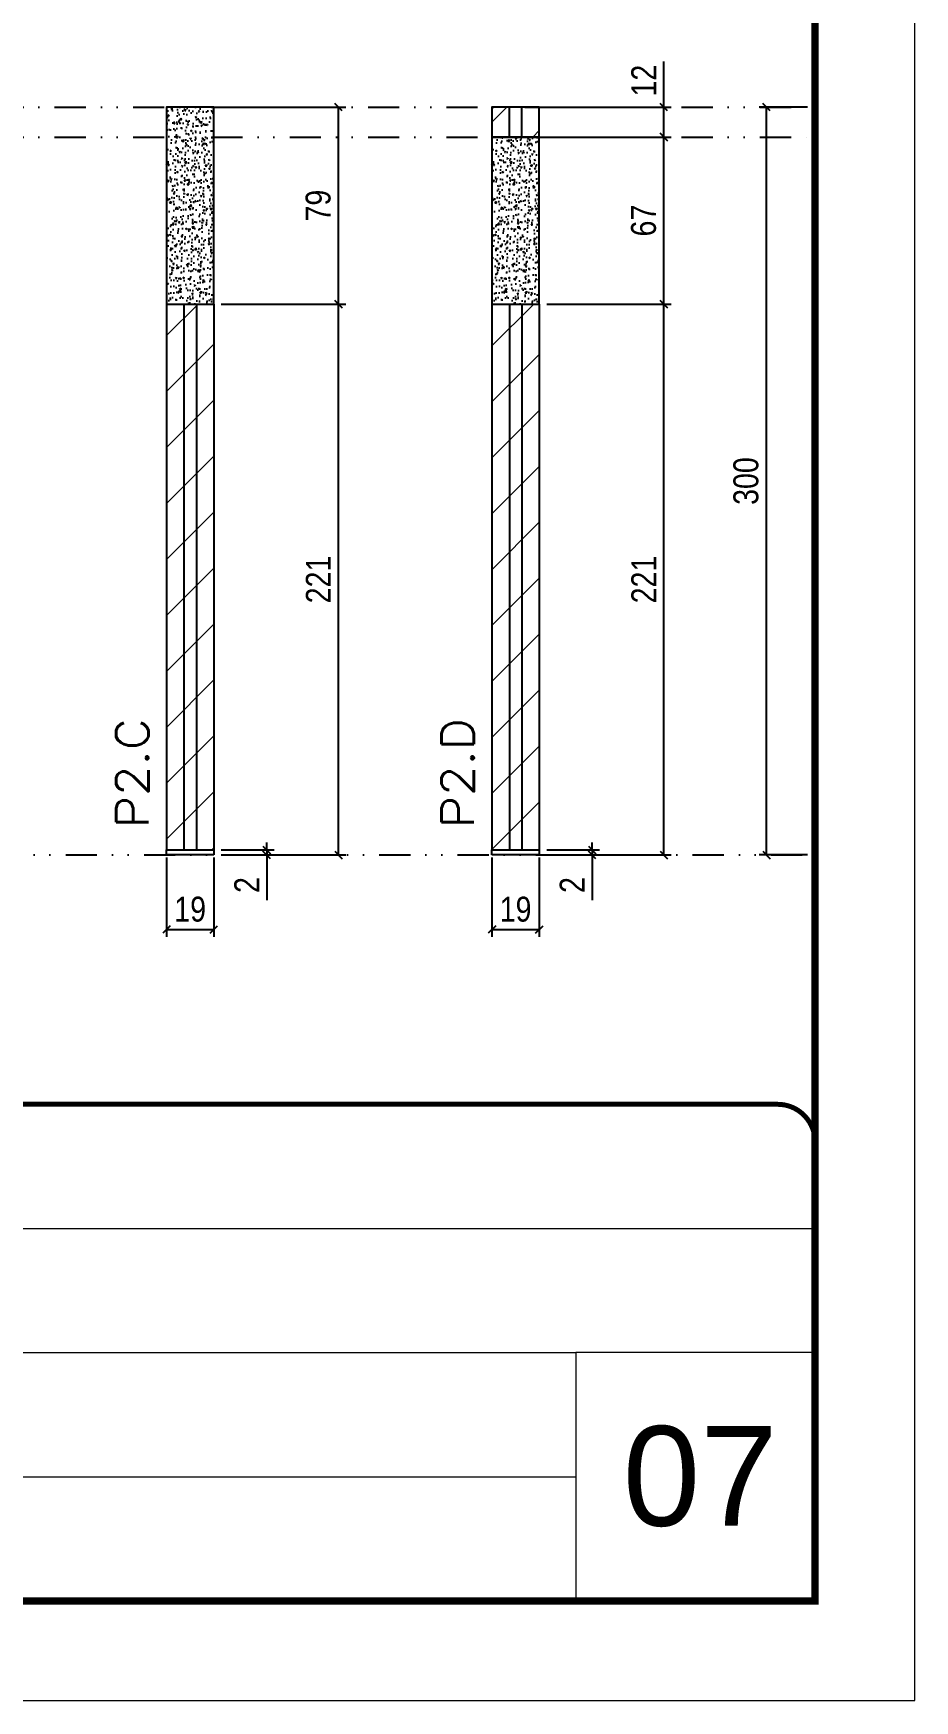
# Model space of a CAD drawing. Extents: x 14400 to 24104, y -21631 to 6985.
# Drawn here: x 18728 to 19082, y 4786 to 5455 of the extents above; entities that cross this region are included whole.
import ezdxf

# ---------------------------------------------------------------- set-up
doc = ezdxf.new("R2010")
doc.units = 0
for name, pattern in [('CONTINUO', [0]), ('DASHED', [0.75, 0.5, -0.25]), ('DIVIDE2', [0.625, 0.25, -0.125, 0, -0.125, 0, -0.125])]:
    doc.linetypes.add(name, pattern=pattern)
for name, color, linetype, lineweight in [('CARIMBO', 255, 'Continuous', 9), ('Folhas', 255, 'Continuous', 9), ('Hachura', 251, 'Continuous', 9), ('SARRAFO DE PRESSAO', 251, 'DASHED', 9), ('Texto Seção', 7, 'Continuous', 15)]:
    doc.layers.add(name, color=color, linetype=linetype, lineweight=lineweight)
for name, color, linetype in [('COTA', 241, 'Continuous'), ('Nível', 160, 'Continuous'), ('Painéis', 200, 'Continuous'), ('SARR_2.2x7', 40, 'Continuous')]:
    doc.layers.add(name, color=color, linetype=linetype)
doc.styles.add('ARIAL', font='arial.ttf')
doc.styles.add('COTA TECNICA', font='techl___.ttf', dxfattribs={"height": 10})
doc.styles.add('COTA TECNICA-50', font='techl___.ttf', dxfattribs={"height": 10})
doc.styles.add('REGUA-120', font='ROMANS.shx', dxfattribs={"height": 15})
doc.dimstyles.new('COTA PAINEL-50', dxfattribs={"dimtxt": 10, "dimasz": 3, "dimexe": 3, "dimexo": 3, "dimgap": 3, "dimtad": 1, "dimdec": 1, "dimzin": 12, "dimdsep": 46, "dimtxsty": 'COTA TECNICA-50', "dimblk1": 'OBLIQUE', "dimblk2": 'OBLIQUE', "dimsah": 1, "dimcen": 0.9, "dimclrd": 4, "dimclre": 4, "dimclrt": 240, "dimadec": 1, "dimazin": 3, "dimtfac": 1, "dimtdec": 1, "dimtmove": 0, "dimatfit": 3, "dimfxl": 1, "dimtolj": 1, "dimtzin": 12, "dimarcsym": 0})
doc.dimstyles.new('PAINEL', dxfattribs={"dimtxt": 10, "dimasz": 3, "dimexe": 3, "dimexo": 3, "dimgap": 3, "dimtad": 1, "dimdec": 1, "dimzin": 12, "dimdsep": 46, "dimtxsty": 'COTA TECNICA', "dimblk1": 'OBLIQUE', "dimblk2": 'OBLIQUE', "dimsah": 1, "dimcen": 0.9, "dimclrd": 4, "dimclre": 4, "dimclrt": 240, "dimadec": 1, "dimazin": 3, "dimtfac": 1, "dimtdec": 1, "dimtmove": 0, "dimatfit": 3, "dimfxl": 1, "dimtolj": 1, "dimtzin": 12, "dimarcsym": 0})

# ---------------------------------------------------------------- blocks, each defined once
blk = doc.blocks.new('9999999999')
at = {"color": 30, "linetype": 'CONTINUO'}
for p, q in [((98564.56, 34379.64), (99583.98, 34379.64)), ((98564.56, 34329.83), (99487.98, 34329.83)), ((99583.98, 34329.83), (99487.98, 34329.83)), ((99487.98, 34329.83), (99487.98, 34230.21)), ((98564.56, 34280.02), (99487.98, 34280.02))]:
    blk.add_line(p, q, dxfattribs=at)
at = {"color": 30, "linetype": 'CONTINUO', "const_width": 2}
blk.add_lwpolyline([(99583.98, 34230.21), (99583.98, 34414.45, 0.414214), (99568.98, 34429.45), (98228.98, 34429.45, 0.414214), (98213.98, 34414.45), (98213.98, 34245.21, 0.414214), (98228.98, 34230.21), (99583.98, 34230.21)], format="xyb", dxfattribs=at)
at = {"layer": 'Folhas'}
blk.add_lwpolyline([(98138.98, 34190.21), (99623.98, 34190.21), (99623.98, 35240.21), (98138.98, 35240.21)], close=True, dxfattribs=at)
at = {"layer": 'Folhas', "color": 30, "const_width": 3}
blk.add_lwpolyline([(98213.98, 34230.21), (99583.98, 34230.21), (99583.98, 35200.21), (98213.98, 35200.21)], close=True, dxfattribs=at)
blk = doc.blocks.new('_Oblique')
at = {"color": 0, "linetype": 'ByBlock', "lineweight": -2}
blk.add_line((-0.5, -0.5), (0.5, 0.5), dxfattribs=at)
blk = doc.blocks.new('*D666')
at = {"layer": 'COTA', "color": 4, "lineweight": -2, "transparency": 16777216}
for p, q in [((19038.97, 5425.44), (19019.51, 5425.44)), ((19022.51, 5125.44), (19022.51, 5425.44)), ((19038.97, 5125.44), (19019.51, 5125.44))]:
    blk.add_line(p, q, dxfattribs=at)
at = {"layer": 'Defpoints', "color": 0, "transparency": 16777216}
for p in [(19022.51, 5425.44), (19041.97, 5425.44), (19041.97, 5125.44)]:
    blk.add_point(p, dxfattribs=at)
at = {"layer": 'COTA', "color": 4, "lineweight": -2, "transparency": 16777216, "xscale": 3, "yscale": 3, "zscale": 3}
for p, rotation in [((19022.51, 5425.44), 90), ((19022.51, 5125.44), 270)]:
    blk.add_blockref('_Oblique', p, dxfattribs=dict(at, rotation=rotation))
at = {"layer": 'COTA', "color": 240, "transparency": 16777216, "insert": (19014.29, 5275.44), "char_height": 10, "attachment_point": 5, "rotation": 90, "style": 'COTA TECNICA'}
blk.add_mtext('\\A1;300', dxfattribs=at)
blk = doc.blocks.new('*D1912')
at = {"layer": 'COTA', "color": 4, "lineweight": -2, "transparency": 16777216}
for p, q in [((18781.72, 5124.44), (18781.72, 5092.54)), ((18800.72, 5124.44), (18800.72, 5092.54)), ((18781.72, 5095.54), (18800.72, 5095.54))]:
    blk.add_line(p, q, dxfattribs=at)
at = {"layer": 'Defpoints', "color": 0, "transparency": 16777216}
for p in [(18781.72, 5127.44), (18800.72, 5127.44), (18800.72, 5095.54)]:
    blk.add_point(p, dxfattribs=at)
at = {"layer": 'COTA', "color": 4, "lineweight": -2, "transparency": 16777216, "xscale": 3, "yscale": 3, "zscale": 3, "rotation": 180}
blk.add_blockref('_Oblique', (18781.72, 5095.54), dxfattribs=at)
at = {"layer": 'COTA', "color": 4, "lineweight": -2, "transparency": 16777216, "xscale": 3, "yscale": 3, "zscale": 3}
blk.add_blockref('_Oblique', (18800.72, 5095.54), dxfattribs=at)
at = {"layer": 'COTA', "color": 240, "transparency": 16777216, "insert": (18791.22, 5103.63), "char_height": 10, "attachment_point": 5, "style": 'COTA TECNICA'}
blk.add_mtext('\\A1;19', dxfattribs=at)
blk = doc.blocks.new('*D1913')
at = {"layer": 'COTA', "color": 4, "lineweight": -2, "transparency": 16777216}
for p, q in [((18803.72, 5127.44), (18824.92, 5127.44)), ((18803.72, 5125.44), (18824.92, 5125.44)), ((18821.92, 5127.44), (18821.92, 5130.44)), ((18821.92, 5127.44), (18821.92, 5125.44)), ((18821.92, 5125.44), (18821.92, 5107.32))]:
    blk.add_line(p, q, dxfattribs=at)
at = {"layer": 'Defpoints', "color": 0, "transparency": 16777216}
for p in [(18800.72, 5127.44), (18800.72, 5125.44), (18821.92, 5127.44)]:
    blk.add_point(p, dxfattribs=at)
at = {"layer": 'COTA', "color": 4, "lineweight": -2, "transparency": 16777216, "xscale": 3, "yscale": 3, "zscale": 3}
for p, rotation in [((18821.92, 5127.44), 270), ((18821.92, 5125.44), 90)]:
    blk.add_blockref('_Oblique', p, dxfattribs=dict(at, rotation=rotation))
at = {"layer": 'COTA', "color": 240, "transparency": 16777216, "insert": (18813.92, 5113.38), "char_height": 10, "attachment_point": 5, "rotation": 90, "style": 'COTA TECNICA-50'}
blk.add_mtext('\\A1;2', dxfattribs=at)
blk = doc.blocks.new('*D1914')
at = {"layer": 'COTA', "color": 4, "lineweight": -2, "transparency": 16777216}
for p, q in [((18803.72, 5346.44), (18853.71, 5346.44)), ((18850.71, 5125.44), (18850.71, 5346.44)), ((18803.72, 5125.44), (18853.71, 5125.44))]:
    blk.add_line(p, q, dxfattribs=at)
at = {"layer": 'Defpoints', "color": 0, "transparency": 16777216}
for p in [(18800.72, 5346.44), (18850.71, 5346.44), (18800.72, 5125.44)]:
    blk.add_point(p, dxfattribs=at)
at = {"layer": 'COTA', "color": 4, "lineweight": -2, "transparency": 16777216, "xscale": 3, "yscale": 3, "zscale": 3}
for p, rotation in [((18850.71, 5346.44), 90), ((18850.71, 5125.44), 270)]:
    blk.add_blockref('_Oblique', p, dxfattribs=dict(at, rotation=rotation))
at = {"layer": 'COTA', "color": 240, "transparency": 16777216, "insert": (18842.65, 5235.94), "char_height": 10, "attachment_point": 5, "rotation": 90, "style": 'COTA TECNICA-50'}
blk.add_mtext('\\A1;221', dxfattribs=at)
blk = doc.blocks.new('*D1915')
at = {"layer": 'COTA', "color": 4, "lineweight": -2, "transparency": 16777216}
for p, q in [((18803.72, 5425.44), (18853.71, 5425.44)), ((18850.71, 5346.44), (18850.71, 5425.44)), ((18803.72, 5346.44), (18853.71, 5346.44))]:
    blk.add_line(p, q, dxfattribs=at)
at = {"layer": 'Defpoints', "color": 0, "transparency": 16777216}
for p in [(18800.72, 5425.44), (18850.71, 5425.44), (18800.72, 5346.44)]:
    blk.add_point(p, dxfattribs=at)
at = {"layer": 'COTA', "color": 4, "lineweight": -2, "transparency": 16777216, "xscale": 3, "yscale": 3, "zscale": 3}
for p, rotation in [((18850.71, 5425.44), 90), ((18850.71, 5346.44), 270)]:
    blk.add_blockref('_Oblique', p, dxfattribs=dict(at, rotation=rotation))
at = {"layer": 'COTA', "color": 240, "transparency": 16777216, "insert": (18842.61, 5385.94), "char_height": 10, "attachment_point": 5, "rotation": 90, "style": 'COTA TECNICA'}
blk.add_mtext('\\A1;79', dxfattribs=at)
blk = doc.blocks.new('*D1916')
at = {"layer": 'COTA', "color": 4, "lineweight": -2, "transparency": 16777216}
for p, q in [((18912.32, 5124.44), (18912.32, 5092.54)), ((18931.32, 5124.44), (18931.32, 5092.54)), ((18912.32, 5095.54), (18931.32, 5095.54))]:
    blk.add_line(p, q, dxfattribs=at)
at = {"layer": 'Defpoints', "color": 0, "transparency": 16777216}
for p in [(18912.32, 5127.44), (18931.32, 5127.44), (18931.32, 5095.54)]:
    blk.add_point(p, dxfattribs=at)
at = {"layer": 'COTA', "color": 4, "lineweight": -2, "transparency": 16777216, "xscale": 3, "yscale": 3, "zscale": 3, "rotation": 180}
blk.add_blockref('_Oblique', (18912.32, 5095.54), dxfattribs=at)
at = {"layer": 'COTA', "color": 4, "lineweight": -2, "transparency": 16777216, "xscale": 3, "yscale": 3, "zscale": 3}
blk.add_blockref('_Oblique', (18931.32, 5095.54), dxfattribs=at)
at = {"layer": 'COTA', "color": 240, "transparency": 16777216, "insert": (18921.82, 5103.63), "char_height": 10, "attachment_point": 5, "style": 'COTA TECNICA'}
blk.add_mtext('\\A1;19', dxfattribs=at)
blk = doc.blocks.new('*D1917')
at = {"layer": 'COTA', "color": 4, "lineweight": -2, "transparency": 16777216}
for p, q in [((18934.32, 5127.44), (18955.52, 5127.44)), ((18934.32, 5125.44), (18955.52, 5125.44)), ((18952.52, 5127.44), (18952.52, 5130.44)), ((18952.52, 5127.44), (18952.52, 5125.44)), ((18952.52, 5125.44), (18952.52, 5107.32))]:
    blk.add_line(p, q, dxfattribs=at)
at = {"layer": 'Defpoints', "color": 0, "transparency": 16777216}
for p in [(18931.32, 5127.44), (18931.32, 5125.44), (18952.52, 5127.44)]:
    blk.add_point(p, dxfattribs=at)
at = {"layer": 'COTA', "color": 4, "lineweight": -2, "transparency": 16777216, "xscale": 3, "yscale": 3, "zscale": 3}
for p, rotation in [((18952.52, 5127.44), 270), ((18952.52, 5125.44), 90)]:
    blk.add_blockref('_Oblique', p, dxfattribs=dict(at, rotation=rotation))
at = {"layer": 'COTA', "color": 240, "transparency": 16777216, "insert": (18944.52, 5113.38), "char_height": 10, "attachment_point": 5, "rotation": 90, "style": 'COTA TECNICA-50'}
blk.add_mtext('\\A1;2', dxfattribs=at)
blk = doc.blocks.new('*D1918')
at = {"layer": 'COTA', "color": 4, "lineweight": -2, "transparency": 16777216}
for p, q in [((18934.32, 5346.44), (18984.31, 5346.44)), ((18981.31, 5125.44), (18981.31, 5346.44)), ((18934.32, 5125.44), (18984.31, 5125.44))]:
    blk.add_line(p, q, dxfattribs=at)
at = {"layer": 'Defpoints', "color": 0, "transparency": 16777216}
for p in [(18931.32, 5346.44), (18981.31, 5346.44), (18931.32, 5125.44)]:
    blk.add_point(p, dxfattribs=at)
at = {"layer": 'COTA', "color": 4, "lineweight": -2, "transparency": 16777216, "xscale": 3, "yscale": 3, "zscale": 3}
for p, rotation in [((18981.31, 5346.44), 90), ((18981.31, 5125.44), 270)]:
    blk.add_blockref('_Oblique', p, dxfattribs=dict(at, rotation=rotation))
at = {"layer": 'COTA', "color": 240, "transparency": 16777216, "insert": (18973.25, 5235.94), "char_height": 10, "attachment_point": 5, "rotation": 90, "style": 'COTA TECNICA-50'}
blk.add_mtext('\\A1;221', dxfattribs=at)
blk = doc.blocks.new('*D1919')
at = {"layer": 'COTA', "color": 4, "lineweight": -2, "transparency": 16777216}
for p, q in [((18934.32, 5413.44), (18984.31, 5413.44)), ((18981.31, 5346.44), (18981.31, 5413.44)), ((18934.32, 5346.44), (18984.31, 5346.44))]:
    blk.add_line(p, q, dxfattribs=at)
at = {"layer": 'Defpoints', "color": 0, "transparency": 16777216}
for p in [(18931.32, 5413.44), (18981.31, 5413.44), (18931.32, 5346.44)]:
    blk.add_point(p, dxfattribs=at)
at = {"layer": 'COTA', "color": 4, "lineweight": -2, "transparency": 16777216, "xscale": 3, "yscale": 3, "zscale": 3}
for p, rotation in [((18981.31, 5413.44), 90), ((18981.31, 5346.44), 270)]:
    blk.add_blockref('_Oblique', p, dxfattribs=dict(at, rotation=rotation))
at = {"layer": 'COTA', "color": 240, "transparency": 16777216, "insert": (18973.21, 5379.94), "char_height": 10, "attachment_point": 5, "rotation": 90, "style": 'COTA TECNICA'}
blk.add_mtext('\\A1;67', dxfattribs=at)
blk = doc.blocks.new('*D1920')
at = {"layer": 'COTA', "color": 4, "lineweight": -2, "transparency": 16777216}
for p, q in [((18981.31, 5425.44), (18981.31, 5443.75)), ((18934.32, 5425.44), (18984.31, 5425.44)), ((18981.31, 5413.44), (18981.31, 5425.44)), ((18934.32, 5413.44), (18984.31, 5413.44))]:
    blk.add_line(p, q, dxfattribs=at)
at = {"layer": 'Defpoints', "color": 0, "transparency": 16777216}
for p in [(18931.32, 5425.44), (18981.31, 5425.44), (18931.32, 5413.44)]:
    blk.add_point(p, dxfattribs=at)
at = {"layer": 'COTA', "color": 4, "lineweight": -2, "transparency": 16777216, "xscale": 3, "yscale": 3, "zscale": 3}
for p, rotation in [((18981.31, 5425.44), 90), ((18981.31, 5413.44), 270)]:
    blk.add_blockref('_Oblique', p, dxfattribs=dict(at, rotation=rotation))
at = {"layer": 'COTA', "color": 240, "transparency": 16777216, "insert": (18973.25, 5436.09), "char_height": 10, "attachment_point": 5, "rotation": 90, "style": 'COTA TECNICA'}
blk.add_mtext('\\A1;12', dxfattribs=at)

msp = doc.modelspace()

# ---------------------------------------------------------------- hatches: boundary and pattern name
at = {"layer": 'COTA'}
h = msp.add_hatch(dxfattribs=at)
h.set_pattern_fill('AR-CONC', color=256, scale=0.03)
h.set_pattern_definition([(50, (41.6693, 1120.575), (5.4655401, -0.4781726), [0.5715, -6.2865]), (355, (41.6693, 1120.575), (-1.0573026, 5.7317054), [0.4572, -5.0292175]), (100.451445, (42.125, 1120.535), (4.4082374, 5.2535326), [0.4857003, -5.3427073]), (46.1842, (41.669, 1122.099), (8.1323712, -1.2612698), [0.85725, -9.42975]), (96.635558, (42.347, 1121.994), (7.122124, 7.4227837), [0.7285507, -8.0140682]), (351.18415, (41.669, 1122.099), (7.122124, 7.4227837), [0.685799, -7.543792]), (21, (42.4313, 1121.718), (4.5484317, -3.0679559), [0.5715, -6.2865]), (326, (42.4313, 1121.718), (1.8540609, 5.525639), [0.4572, -5.0292]), (71.451445, (42.8104, 1121.4624), (6.4024926, 2.457683), [0.4857003, -5.3426981]), (37.5, (41.6693, 1120.5751), (0.0926581, 2.53665117), [0, -4.96824, 0, -5.1054, 0, -5.04825]), (7.5, (41.6693, 1120.575), (2.00458988, 3.00541724), [0, -2.91084, 0, -4.85394, 0, -1.92405]), (327.5, (39.97, 1120.5751), (4.06771786, -0.17186232), [0, -1.905, 0, -5.9436, 0, -7.8867]), (317.5, (39.208, 1120.575), (4.44387544, 0.7627947), [0, -2.4765, 0, -3.94716, 0, -5.6007])])
h.paths.add_polyline_path([(18800.72, 5425.44), (18781.72, 5425.44), (18781.72, 5346.44), (18800.72, 5346.44)])
h = msp.add_hatch(dxfattribs=at)
h.set_pattern_fill('AR-CONC', color=256, scale=0.03)
h.set_pattern_definition([(50, (172.2705, 1120.575), (5.4655401, -0.4781726), [0.5715, -6.2865]), (355, (172.2705, 1120.575), (-1.0573026, 5.7317054), [0.4572, -5.0292175]), (100.451445, (172.726, 1120.535), (4.4082374, 5.2535326), [0.4857003, -5.3427073]), (46.1842, (172.2705, 1122.099), (8.1323712, -1.2612698), [0.85725, -9.42975]), (96.635558, (172.948, 1121.994), (7.122124, 7.4227837), [0.7285507, -8.0140682]), (351.18415, (172.2705, 1122.099), (7.122124, 7.4227837), [0.685799, -7.543792]), (21, (173.0325, 1121.718), (4.5484317, -3.0679559), [0.5715, -6.2865]), (326, (173.0325, 1121.718), (1.8540609, 5.525639), [0.4572, -5.0292]), (71.451445, (173.4115, 1121.4624), (6.4024926, 2.457683), [0.4857003, -5.3426981]), (37.5, (172.2705, 1120.5751), (0.0926581, 2.53665117), [0, -4.96824, 0, -5.1054, 0, -5.04825]), (7.5, (172.2705, 1120.575), (2.00458988, 3.00541724), [0, -2.91084, 0, -4.85394, 0, -1.92405]), (327.5, (170.5712, 1120.5751), (4.06771786, -0.17186232), [0, -1.905, 0, -5.9436, 0, -7.8867]), (317.5, (169.8092, 1120.575), (4.44387544, 0.7627947), [0, -2.4765, 0, -3.94716, 0, -5.6007])])
h.paths.add_polyline_path([(18931.32, 5413.44), (18912.32, 5413.44), (18912.32, 5346.44), (18931.32, 5346.44)])
at = {"layer": 'Hachura', "linetype": 'ByBlock'}
h = msp.add_hatch(dxfattribs=at)
h.set_pattern_fill('ANSI31', color=256, scale=5)
h.paths.add_polyline_path([(18365.54, 5425.44), (18186.54, 5425.44), (18186.54, 5411.44), (18365.54, 5411.44)])
h.paths.add_polyline_path([(18800.72, 5346.44), (18781.72, 5346.44), (18781.72, 5127.44), (18800.72, 5127.44)])
h.paths.add_polyline_path([(18931.32, 5346.44), (18912.32, 5346.44), (18912.32, 5127.44), (18931.32, 5127.44)])
h.paths.add_polyline_path([(18931.32, 5425.44), (18912.32, 5425.44), (18912.32, 5413.44), (18931.32, 5413.44)])

# ---------------------------------------------------------------- linework, layer by layer
at = {"layer": 'COTA'}
for points in [[(18781.72, 5346.44), (18800.72, 5346.44), (18800.72, 5425.44), (18781.72, 5425.44)], [(18912.32, 5346.44), (18931.32, 5346.44), (18931.32, 5413.44), (18912.32, 5413.44)]]:
    msp.add_lwpolyline(points, close=True, dxfattribs=at)
at = {"layer": 'Nível', "color": 4, "linetype": 'DIVIDE2', "ltscale": 50}
for p, q in [((18139.28, 5425.44), (19041.97, 5425.44)), ((18139.28, 5413.44), (19041.97, 5413.44)), ((17671.97, 5125.44), (19041.97, 5125.44))]:
    msp.add_line(p, q, dxfattribs=at)
at = {"layer": 'Painéis'}
for p, q in [((18781.72, 5346.44), (18781.72, 5127.44)), ((18781.72, 5346.44), (18800.72, 5346.44)), ((18800.72, 5346.44), (18800.72, 5127.44)), ((18912.32, 5346.44), (18912.32, 5127.44)), ((18912.32, 5346.44), (18931.32, 5346.44)), ((18931.32, 5346.44), (18931.32, 5127.44)), ((18781.72, 5127.44), (18800.72, 5127.44)), ((18781.72, 5125.44), (18781.72, 5127.44)), ((18800.72, 5125.44), (18781.72, 5125.44)), ((18800.72, 5127.44), (18800.72, 5125.44)), ((18912.32, 5127.44), (18931.32, 5127.44)), ((18912.32, 5125.44), (18912.32, 5127.44)), ((18931.32, 5125.44), (18912.32, 5125.44)), ((18931.32, 5127.44), (18931.32, 5125.44))]:
    msp.add_line(p, q, dxfattribs=at)
msp.add_lwpolyline([(18912.32, 5413.44), (18931.32, 5413.44), (18931.32, 5425.44), (18912.32, 5425.44)], close=True, dxfattribs=at)
at = {"layer": 'SARR_2.2x7'}
for p, q in [((18919.32, 5413.44), (18919.32, 5425.44)), ((18924.32, 5413.44), (18924.32, 5425.44)), ((18788.72, 5346.44), (18788.72, 5127.44)), ((18793.72, 5346.44), (18793.72, 5127.44)), ((18919.32, 5346.44), (18919.32, 5127.44)), ((18924.32, 5346.44), (18924.32, 5127.44))]:
    msp.add_line(p, q, dxfattribs=at)

# ---------------------------------------------------------------- block references
at = {"layer": 'SARRAFO DE PRESSAO', "color": 6, "linetype": 'ByBlock'}
msp.add_blockref('9999999999', (-80542.01, -29404.05), dxfattribs=at)

# ---------------------------------------------------------------- texts
at = {"layer": 'CARIMBO', "style": 'ARIAL'}
msp.add_text('07', height=40, dxfattribs=at).set_placement((18964.83, 4856.3))
at = {"layer": 'Texto Seção', "style": 'REGUA-120', "width": 1.1}
for s, p in [('P2.C', (18774.47, 5136.2)), ('P2.D', (18905.07, 5136.2))]:
    msp.add_text(s, height=13, rotation=90, dxfattribs=at).set_placement(p)

# ---------------------------------------------------------------- dimensions: what is measured, and where the dimension line sits
at = {"layer": 'COTA'}
for base, p1, p2, dimstyle, picture, middle in [((18981.31, 5425.44), (18931.32, 5413.44), (18931.32, 5425.44), 'PAINEL', '*D1920', (18973.25, 5436.09)), ((18850.71, 5425.44), (18800.72, 5346.44), (18800.72, 5425.44), 'PAINEL', '*D1915', (18842.61, 5385.94)), ((19022.51, 5425.44), (19041.97, 5125.44), (19041.97, 5425.44), 'PAINEL', '*D666', (19014.29, 5275.44)), ((18981.31, 5413.44), (18931.32, 5346.44), (18931.32, 5413.44), 'PAINEL', '*D1919', (18973.21, 5379.94)), ((18850.71, 5346.44), (18800.72, 5125.44), (18800.72, 5346.44), 'COTA PAINEL-50', '*D1914', (18842.65, 5235.94)), ((18981.31, 5346.44), (18931.32, 5125.44), (18931.32, 5346.44), 'COTA PAINEL-50', '*D1918', (18973.25, 5235.94))]:
    dim = msp.add_linear_dim(base=base, p1=p1, p2=p2, angle=90, dimstyle=dimstyle, dxfattribs=at)
    dim.commit()
    dim.dimension.update_dxf_attribs({"geometry": picture, "text_midpoint": middle})
for base, p1, p2, picture, middle in [((18800.72, 5095.54), (18781.72, 5127.44), (18800.72, 5127.44), '*D1912', (18791.22, 5103.63)), ((18931.32, 5095.54), (18912.32, 5127.44), (18931.32, 5127.44), '*D1916', (18921.82, 5103.63))]:
    dim = msp.add_linear_dim(base=base, p1=p1, p2=p2, dimstyle='PAINEL', override={"dimarcsym": 2}, dxfattribs=at)
    dim.commit()
    dim.dimension.update_dxf_attribs({"geometry": picture, "text_midpoint": middle})
for base, p1, p2, picture, middle in [((18821.92, 5127.44), (18800.72, 5125.44), (18800.72, 5127.44), '*D1913', (18821.92, 5113.38)), ((18952.52, 5127.44), (18931.32, 5125.44), (18931.32, 5127.44), '*D1917', (18952.52, 5113.38))]:
    dim = msp.add_linear_dim(base=base, p1=p1, p2=p2, angle=90, dimstyle='COTA PAINEL-50', dxfattribs=at)
    dim.commit()
    dim.dimension.update_dxf_attribs({"geometry": picture, "text_midpoint": middle, "dimtype": 160})

doc.saveas('drawing.dxf')
